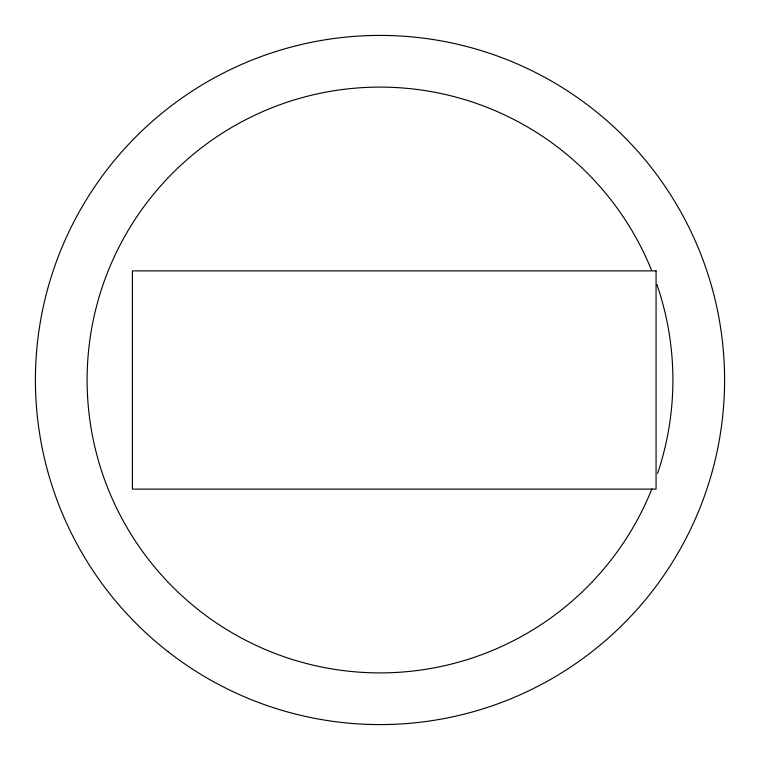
<?xml version="1.0" encoding="UTF-8"?>
<svg xmlns="http://www.w3.org/2000/svg" width="760" height="760" viewBox="0 0 760 760"><rect width="100%" height="100%" fill="white"/><g stroke="black" fill="none" stroke-linecap="round" stroke-linejoin="round"><path stroke-width="1.14" d="M656.878 284.44A292.894 292.894 0 0 1 657.59 473.452M651.89 488.927A292.894 292.894 0 0 1 202.863 613.263A292.894 292.894 0 0 1 202.075 147.335A292.894 292.894 0 0 1 651.519 270.161M656.061 270.883L132.373 270.883L132.373 489.117L656.061 489.117L656.061 270.883M167.969 651.624A344.584 344.584 0 0 0 721.25 427.813A344.584 344.584 0 0 0 250.781 60.562A344.584 344.584 0 0 0 167.969 651.624"/></g></svg>
